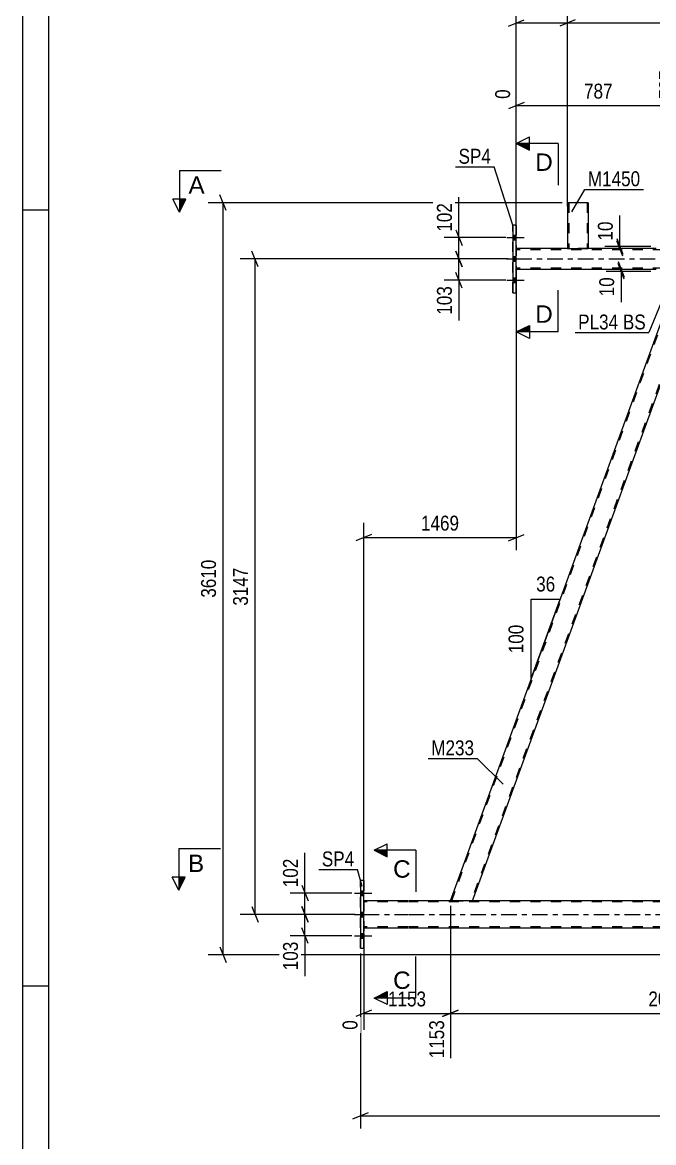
# Model space of a CAD drawing. Header units: millimetres. Extents: x 0 to 841, y 0 to 594.
# Drawn here: x 0 to 121.1, y 268 to 483.1 of the extents above; entities that cross this region are included whole.
import ezdxf

# ---------------------------------------------------------------- set-up
doc = ezdxf.new("R2010")
doc.units = ezdxf.units.MM
doc.linetypes.add('DXK_LINE_DOT2', pattern=[3.9198, 1.9599, -1.9599])
doc.linetypes.add('DXK_LINE_DOT3', pattern=[5.9187, 2.979, -0.9799, 0.9799, -0.9799])
doc.styles.add('Arial', font='ARIAL.TTF', dxfattribs={"height": 0.2})
doc.styles.add('Arial Narrow', font='ARIALN.TTF', dxfattribs={"height": 0.2})

# ---------------------------------------------------------------- blocks, each defined once
blk = doc.blocks.new('Unknown-275727060-1137')
at = {"color": 5, "linetype": 'Continuous'}
for p, q in [((0, 594), (0, 0)), ((5, 589), (5, 5)), ((5, 447), (0, 447)), ((5, 298), (0, 298))]:
    blk.add_line(p, q, dxfattribs=at)
blk = doc.blocks.new('Part-275727060-1459 - 1361')
at = {"color": 2, "linetype": 'Continuous'}
for p, q in [((82.12, 314.42), (126.09, 435.24)), ((86.38, 314.42), (128.95, 431.39))]:
    blk.add_line(p, q, dxfattribs=at)
at = {"color": 7, "linetype": 'DXK_LINE_DOT2'}
for p, q in [((82.37, 314.42), (126.49, 435.64)), ((130.24, 435.64), (86.12, 314.42)), ((126.24, 435.64), (126.09, 435.24)), ((130.5, 435.64), (126.24, 435.64)), ((128.95, 431.39), (130.5, 435.64)), ((82.12, 314.42), (86.38, 314.42)), ((82.63, 314.42), (85.86, 314.42))]:
    blk.add_line(p, q, dxfattribs=at)
blk = doc.blocks.new('Part-275727060-1475 - 1361')
at = {"color": 2, "linetype": 'Continuous'}
for p, q in [((104.59, 439.64), (94.77, 439.64)), ((121.61, 439.64), (108.59, 439.64)), ((121.61, 435.64), (94.77, 435.64))]:
    blk.add_line(p, q, dxfattribs=at)
at = {"color": 7, "linetype": 'DXK_LINE_DOT2'}
for p, q in [((94.77, 435.64), (94.77, 439.64)), ((734.44, 439.4), (94.77, 439.4)), ((108.59, 439.64), (104.59, 439.64)), ((734.44, 435.88), (94.77, 435.88)), ((94.77, 435.64), (94.77, 435.68))]:
    blk.add_line(p, q, dxfattribs=at)
at = {"color": 7, "linetype": 'DXK_LINE_DOT3'}
blk.add_line((94.77, 437.64), (734.44, 437.64), dxfattribs=at)
blk = doc.blocks.new('Part-275727060-1490 - 1361')
at = {"color": 2, "linetype": 'Continuous'}
for p, q in [((94.13, 444.14), (94.13, 444.14)), ((94.77, 444.14), (94.13, 444.14)), ((94.13, 444.14), (94.13, 431.14)), ((94.77, 444.14), (94.77, 444.14)), ((94.77, 431.14), (94.77, 444.14)), ((94.13, 431.14), (94.13, 431.14)), ((94.13, 431.14), (94.77, 431.14)), ((94.77, 431.14), (94.77, 431.14))]:
    blk.add_line(p, q, dxfattribs=at)
at = {"color": 7, "linetype": 'DXK_LINE_DOT2'}
for p, q in [((94.13, 431.14), (94.13, 444.14)), ((94.77, 444.14), (94.77, 431.14))]:
    blk.add_line(p, q, dxfattribs=at)
blk = doc.blocks.new('Part-275727060-1495 - 1361')
at = {"color": 2, "linetype": 'Continuous'}
for p, q in [((64.86, 318.28), (64.86, 318.28)), ((65.5, 318.28), (64.86, 318.28)), ((64.86, 318.28), (64.86, 305.28)), ((65.5, 318.28), (65.5, 318.28)), ((65.5, 305.28), (65.5, 318.28)), ((64.86, 305.28), (64.86, 305.28)), ((64.86, 305.28), (65.5, 305.28)), ((65.5, 305.28), (65.5, 305.28))]:
    blk.add_line(p, q, dxfattribs=at)
at = {"color": 7, "linetype": 'DXK_LINE_DOT2'}
for p, q in [((64.86, 305.28), (64.86, 318.28)), ((65.5, 318.28), (65.5, 305.28))]:
    blk.add_line(p, q, dxfattribs=at)
blk = doc.blocks.new('Bolt-275727060-1727 - 1361')
at = {"linetype": 'Continuous'}
for points in [[(65.5, 315.44), (65.5, 316.32), (64.86, 316.32), (64.86, 315.44)], [(65.5, 315.44), (65.5, 316.32), (64.86, 316.32), (64.86, 315.44)], [(65.5, 315.44), (65.5, 316.32), (64.86, 316.32), (64.86, 315.44)], [(65.5, 311.34), (65.5, 312.22), (64.86, 312.22), (64.86, 311.34)], [(65.5, 311.34), (65.5, 312.22), (64.86, 312.22), (64.86, 311.34)], [(65.5, 307.24), (65.5, 308.12), (64.86, 308.12), (64.86, 307.24)], [(65.5, 307.24), (65.5, 308.12), (64.86, 308.12), (64.86, 307.24)], [(65.5, 307.24), (65.5, 308.12), (64.86, 308.12), (64.86, 307.24)]]:
    blk.add_hatch(color=1, dxfattribs=at).paths.add_polyline_path(points)
at = {"color": 1, "linetype": 'Continuous'}
for p, q in [((64.86, 316.32), (65.5, 316.32)), ((64.86, 316.32), (65.5, 316.32)), ((64.86, 316.32), (65.5, 316.32)), ((63.7, 315.88), (67.02, 315.88)), ((63.7, 315.88), (67.02, 315.88)), ((63.7, 315.88), (67.02, 315.88)), ((64.86, 315.44), (65.5, 315.44)), ((64.86, 315.44), (65.5, 315.44)), ((64.86, 315.44), (65.5, 315.44)), ((64.86, 312.22), (65.5, 312.22)), ((64.86, 312.22), (65.5, 312.22)), ((63.7, 311.78), (67.02, 311.78)), ((63.7, 311.78), (67.02, 311.78)), ((64.86, 311.34), (65.5, 311.34)), ((64.86, 311.34), (65.5, 311.34)), ((63.7, 307.68), (67.02, 307.68)), ((63.7, 307.68), (67.02, 307.68)), ((63.7, 307.68), (67.02, 307.68)), ((64.86, 308.12), (65.5, 308.12)), ((64.86, 308.12), (65.5, 308.12)), ((64.86, 308.12), (65.5, 308.12)), ((64.86, 307.24), (65.5, 307.24)), ((64.86, 307.24), (65.5, 307.24)), ((64.86, 307.24), (65.5, 307.24))]:
    blk.add_line(p, q, dxfattribs=at)
blk = doc.blocks.new('Bolt-275727060-1728 - 1361')
at = {"linetype": 'Continuous'}
for points in [[(94.77, 441.3), (94.77, 442.18), (94.13, 442.18), (94.13, 441.3)], [(94.77, 441.3), (94.77, 442.18), (94.13, 442.18), (94.13, 441.3)], [(94.77, 441.3), (94.77, 442.18), (94.13, 442.18), (94.13, 441.3)], [(94.77, 437.2), (94.77, 438.08), (94.13, 438.08), (94.13, 437.2)], [(94.77, 437.2), (94.77, 438.08), (94.13, 438.08), (94.13, 437.2)], [(94.77, 433.1), (94.77, 433.98), (94.13, 433.98), (94.13, 433.1)], [(94.77, 433.1), (94.77, 433.98), (94.13, 433.98), (94.13, 433.1)], [(94.77, 433.1), (94.77, 433.98), (94.13, 433.98), (94.13, 433.1)]]:
    blk.add_hatch(color=1, dxfattribs=at).paths.add_polyline_path(points)
at = {"color": 1, "linetype": 'Continuous'}
for p, q in [((92.97, 441.74), (96.29, 441.74)), ((92.97, 441.74), (96.29, 441.74)), ((92.97, 441.74), (96.29, 441.74)), ((94.13, 442.18), (94.77, 442.18)), ((94.13, 442.18), (94.77, 442.18)), ((94.13, 442.18), (94.77, 442.18)), ((94.13, 441.3), (94.77, 441.3)), ((94.13, 441.3), (94.77, 441.3)), ((94.13, 441.3), (94.77, 441.3)), ((92.97, 437.64), (96.29, 437.64)), ((92.97, 437.64), (96.29, 437.64)), ((94.13, 438.08), (94.77, 438.08)), ((94.13, 438.08), (94.77, 438.08)), ((94.13, 437.2), (94.77, 437.2)), ((94.13, 437.2), (94.77, 437.2)), ((92.97, 433.54), (96.29, 433.54)), ((92.97, 433.54), (96.29, 433.54)), ((92.97, 433.54), (96.29, 433.54)), ((94.13, 433.98), (94.77, 433.98)), ((94.13, 433.98), (94.77, 433.98)), ((94.13, 433.98), (94.77, 433.98)), ((94.13, 433.1), (94.77, 433.1)), ((94.13, 433.1), (94.77, 433.1)), ((94.13, 433.1), (94.77, 433.1))]:
    blk.add_line(p, q, dxfattribs=at)
blk = doc.blocks.new('Part-275727060-1783 - 1361')
at = {"color": 2, "linetype": 'Continuous'}
for p, q in [((74.02, 314.42), (65.5, 314.42)), ((160.76, 314.42), (74.12, 314.42)), ((74.02, 309.14), (65.5, 309.14)), ((160.76, 309.14), (74.12, 309.14))]:
    blk.add_line(p, q, dxfattribs=at)
at = {"color": 7, "linetype": 'DXK_LINE_DOT2'}
for p, q in [((65.5, 314.42), (65.5, 309.14)), ((65.5, 314.42), (65.5, 314.39)), ((65.5, 314.39), (65.5, 313.94)), ((74.02, 314.18), (65.5, 314.18)), ((734.44, 314.18), (74.12, 314.18)), ((65.5, 309.14), (65.5, 313.94)), ((74.02, 309.38), (65.5, 309.38)), ((734.44, 309.38), (74.12, 309.38))]:
    blk.add_line(p, q, dxfattribs=at)
at = {"color": 7, "linetype": 'DXK_LINE_DOT3'}
for p, q in [((65.5, 311.78), (74.02, 311.78)), ((74.12, 311.78), (734.44, 311.78))]:
    blk.add_line(p, q, dxfattribs=at)
blk = doc.blocks.new('Part-275727060-6784 - 1361')
at = {"color": 2, "linetype": 'Continuous'}
for p, q in [((104.59, 448.44), (104.59, 439.64)), ((108.59, 448.44), (104.59, 448.44)), ((108.59, 448.44), (108.59, 439.64)), ((104.59, 439.64), (108.59, 439.64))]:
    blk.add_line(p, q, dxfattribs=at)
at = {"color": 7, "linetype": 'DXK_LINE_DOT2'}
for p, q in [((104.83, 448.44), (104.83, 439.64)), ((108.28, 448.44), (108.29, 448.44)), ((108.29, 448.44), (108.33, 448.44)), ((108.33, 448.44), (108.35, 448.44)), ((108.35, 448.44), (108.35, 439.64)), ((108.33, 439.64), (108.29, 439.64)), ((108.33, 439.64), (108.29, 439.64)), ((108.35, 439.64), (108.33, 439.64)), ((108.33, 439.64), (108.35, 439.64))]:
    blk.add_line(p, q, dxfattribs=at)
blk = doc.blocks.new('StraightDimension-275727060-16586 - 1361')
at = {"color": 7, "linetype": 'Continuous'}
for p, q in [((83.15, 439.14), (84.35, 436.14)), ((92.75, 437.64), (80.9, 437.64)), ((83.75, 433.54), (83.75, 437.64)), ((84.35, 432.04), (83.15, 435.04)), ((92.75, 433.54), (80.9, 433.54))]:
    blk.add_line(p, q, dxfattribs=at)
at = {"color": 0}
blk.add_wipeout([(83, 433.02), (78.8, 433.02), (78.8, 426.33), (83, 426.33)], dxfattribs=at)
at = {"color": 7, "linetype": 'Continuous'}
blk.add_line((83.75, 433.54), (83.75, 425.81), dxfattribs=at)
blk.add_line((83.75, 433.54), (83.75, 425.81), dxfattribs=at)
at = {"color": 3, "style": 'Arial Narrow'}
blk.add_text('103', height=2.863, rotation=90.0002, dxfattribs=at).set_placement((82.4, 426.93))
blk = doc.blocks.new('StraightDimension-275727060-3080 - 1361')
at = {"color": 7, "linetype": 'Continuous'}
for p, q in [((64.86, 304.28), (64.86, 270.69)), ((66.36, 273.69), (63.36, 272.49)), ((64.86, 273.09), (789.37, 273.09))]:
    blk.add_line(p, q, dxfattribs=at)
blk = doc.blocks.new('StraightDimension-275727060-3013 - 1361')
at = {"color": 7, "linetype": 'Continuous'}
for p, q in [((114.29, 437.14), (115.49, 434.14)), ((115.49, 433.74), (114.29, 436.74)), ((120.61, 435.64), (112.04, 435.64)), ((120.61, 435.24), (112.04, 435.24)), ((114.89, 435.24), (114.89, 435.64))]:
    blk.add_line(p, q, dxfattribs=at)
at = {"color": 0}
blk.add_wipeout([(114.14, 434.72), (109.94, 434.72), (109.94, 429.86), (114.14, 429.86)], dxfattribs=at)
at = {"color": 7, "linetype": 'Continuous'}
blk.add_line((114.89, 435.24), (114.89, 429.33), dxfattribs=at)
blk.add_line((114.89, 435.24), (114.89, 429.33), dxfattribs=at)
at = {"color": 3, "style": 'Arial Narrow'}
blk.add_text('10', height=2.863, rotation=90.0002, dxfattribs=at).set_placement((113.54, 430.46))
blk = doc.blocks.new('StraightDimension-275727060-16350 - 1361')
at = {"color": 7, "linetype": 'Continuous'}
for p, q in [((104.59, 447.78), (104.59, 494.22)), ((155.67, 448.48), (155.67, 491.55)), ((106.09, 483.54), (103.09, 482.34)), ((104.59, 482.94), (155.67, 482.94)), ((154.17, 482.34), (157.17, 483.54))]:
    blk.add_line(p, q, dxfattribs=at)
at = {"color": 0, "linetype": 'Continuous'}
blk.add_wipeout([(155.07, 492.15), (150.87, 492.15), (150.87, 483.64), (155.07, 483.64)], dxfattribs=at)
at = {"color": 0}
blk.add_wipeout([(134.38, 483.69), (134.38, 487.89), (125.87, 487.89), (125.87, 483.69)], dxfattribs=at)
at = {"color": 3, "linetype": 'Continuous', "style": 'Arial Narrow'}
blk.add_text('1522', height=2.863, rotation=90.0002, dxfattribs=at).set_placement((154.47, 484.24))
at = {"color": 3, "style": 'Arial Narrow'}
blk.add_text('1277', height=2.863, dxfattribs=at).set_placement((126.47, 484.29))
blk = doc.blocks.new('StraightDimension-275727060-3041 - 1361')
at = {"color": 7, "linetype": 'Continuous'}
for p, q in [((114.03, 441.54), (115.23, 438.54)), ((115.23, 438.14), (114.03, 441.14)), ((120.61, 440.04), (111.78, 440.04)), ((120.61, 439.64), (111.78, 439.64)), ((114.63, 439.64), (114.63, 440.04))]:
    blk.add_line(p, q, dxfattribs=at)
at = {"color": 0}
blk.add_wipeout([(113.88, 445.42), (109.68, 445.42), (109.68, 440.57), (113.88, 440.57)], dxfattribs=at)
at = {"color": 7, "linetype": 'Continuous'}
blk.add_line((114.63, 440.04), (114.63, 445.95), dxfattribs=at)
blk.add_line((114.63, 440.04), (114.63, 445.95), dxfattribs=at)
at = {"color": 3, "style": 'Arial Narrow'}
blk.add_text('10', height=2.863, rotation=90.0002, dxfattribs=at).set_placement((113.28, 441.17))
blk = doc.blocks.new('StraightDimension-275727060-2317 - 1361')
at = {"color": 7, "linetype": 'Continuous'}
for p, q in [((126.24, 436.64), (126.24, 473.85)), ((94.77, 440.64), (94.77, 470.19)), ((96.27, 467.67), (93.27, 466.47)), ((94.77, 467.07), (126.24, 467.07)), ((124.74, 466.47), (127.74, 467.67))]:
    blk.add_line(p, q, dxfattribs=at)
at = {"color": 0, "linetype": 'Continuous'}
for points in [[(125.64, 474.45), (121.44, 474.45), (121.44, 467.77), (125.64, 467.77)], [(94.17, 470.79), (89.97, 470.79), (89.97, 467.77), (94.17, 467.77)]]:
    blk.add_wipeout(points, dxfattribs=at)
at = {"color": 0}
blk.add_wipeout([(113.85, 467.82), (113.85, 472.02), (107.16, 472.02), (107.16, 467.82)], dxfattribs=at)
at = {"color": 3, "linetype": 'Continuous', "style": 'Arial Narrow'}
for s, height, p in [('787', 2.863, (125.04, 468.37)), ('0', 2.86, (93.57, 468.37))]:
    blk.add_text(s, height=height, rotation=90.0002, dxfattribs=at).set_placement(p)
at = {"color": 3, "style": 'Arial Narrow'}
blk.add_text('787', height=2.863, dxfattribs=at).set_placement((107.76, 468.42))
blk = doc.blocks.new('StraightDimension-275727060-2651 - 1361')
at = {"color": 7, "linetype": 'Continuous'}
for p, q in [((82.12, 313.42), (82.12, 284.16)), ((165.41, 313.42), (165.41, 284.16)), ((83.62, 293.37), (80.62, 292.17)), ((82.12, 292.77), (165.41, 292.77)), ((163.91, 292.17), (166.91, 293.37))]:
    blk.add_line(p, q, dxfattribs=at)
at = {"color": 0}
blk.add_wipeout([(128.02, 293.52), (128.02, 297.72), (119.51, 297.72), (119.51, 293.52)], dxfattribs=at)
at = {"color": 0, "linetype": 'Continuous'}
blk.add_wipeout([(164.81, 292.07), (160.61, 292.07), (160.61, 283.56), (164.81, 283.56)], dxfattribs=at)
at = {"color": 3, "style": 'Arial Narrow'}
blk.add_text('2082', height=2.863, dxfattribs=at).set_placement((120.11, 294.12))
at = {"color": 3, "linetype": 'Continuous', "style": 'Arial Narrow'}
blk.add_text('3235', height=2.863, rotation=90.0002, dxfattribs=at).set_placement((164.21, 284.16))
blk = doc.blocks.new('StraightDimension-275727060-16351 - 1361')
at = {"color": 7, "linetype": 'Continuous'}
for p, q in [((104.59, 447.78), (104.59, 494.22)), ((94.77, 440.64), (94.77, 486.07)), ((93.27, 482.34), (96.27, 483.54)), ((94.77, 482.94), (104.59, 482.94)), ((106.09, 483.54), (103.09, 482.34))]:
    blk.add_line(p, q, dxfattribs=at)
at = {"color": 0, "linetype": 'Continuous'}
blk.add_wipeout([(94.17, 486.67), (89.97, 486.67), (89.97, 483.64), (94.17, 483.64)], dxfattribs=at)
at = {"color": 0}
blk.add_wipeout([(103.02, 483.69), (103.02, 487.89), (96.34, 487.89), (96.34, 483.69)], dxfattribs=at)
at = {"color": 3, "linetype": 'Continuous', "style": 'Arial Narrow'}
blk.add_text('0', height=2.86, rotation=90.0002, dxfattribs=at).set_placement((93.57, 484.24))
at = {"color": 0, "linetype": 'Continuous'}
blk.add_wipeout([(103.99, 494.82), (99.79, 494.82), (99.79, 488.14), (103.99, 488.14)], dxfattribs=at)
at = {"color": 3, "linetype": 'Continuous', "style": 'Arial Narrow'}
blk.add_text('245', height=2.863, rotation=90.0002, dxfattribs=at).set_placement((103.39, 488.74))
at = {"color": 3, "style": 'Arial Narrow'}
blk.add_text('245', height=2.863, dxfattribs=at).set_placement((96.94, 484.29))
blk = doc.blocks.new('StraightDimension-275727060-2641 - 1361')
at = {"color": 7, "linetype": 'Continuous'}
for p, q in [((82.12, 313.42), (82.12, 284.16)), ((65.5, 308.14), (65.5, 289.64)), ((67, 293.37), (64, 292.17)), ((65.5, 292.77), (82.12, 292.77)), ((80.62, 292.17), (83.62, 293.37))]:
    blk.add_line(p, q, dxfattribs=at)
at = {"color": 0}
blk.add_wipeout([(78.06, 293.52), (78.06, 297.72), (69.55, 297.72), (69.55, 293.52)], dxfattribs=at)
at = {"color": 0, "linetype": 'Continuous'}
for points in [[(64.9, 292.07), (60.7, 292.07), (60.7, 289.04), (64.9, 289.04)], [(81.52, 292.07), (77.32, 292.07), (77.32, 283.56), (81.52, 283.56)]]:
    blk.add_wipeout(points, dxfattribs=at)
at = {"color": 3, "style": 'Arial Narrow'}
blk.add_text('1153', height=2.863, dxfattribs=at).set_placement((70.15, 294.12))
at = {"color": 3, "linetype": 'Continuous', "style": 'Arial Narrow'}
for s, height, p in [('0', 2.86, (64.3, 289.64)), ('1153', 2.863, (80.92, 284.16))]:
    blk.add_text(s, height=height, rotation=90.0002, dxfattribs=at).set_placement(p)
blk = doc.blocks.new('StraightDimension-275727060-2723 - 1361')
at = {"color": 7, "linetype": 'Continuous'}
for p, q in [((94.77, 434.64), (94.77, 381.73)), ((65.5, 315.42), (65.5, 386.98)), ((67, 384.73), (64, 383.53)), ((65.5, 384.13), (94.77, 384.13)), ((93.27, 383.53), (96.27, 384.73))]:
    blk.add_line(p, q, dxfattribs=at)
at = {"color": 0}
blk.add_wipeout([(84.39, 384.88), (84.39, 389.08), (75.88, 389.08), (75.88, 384.88)], dxfattribs=at)
at = {"color": 3, "style": 'Arial Narrow'}
blk.add_text('1469', height=2.863, dxfattribs=at).set_placement((76.48, 385.48))
blk = doc.blocks.new('AngleDimension-275727060-2833 - 1361')
at = {"color": 7, "linetype": 'Continuous'}
for p, q in [((97.64, 372.28), (103.18, 372.28)), ((97.64, 357.06), (103.18, 372.28)), ((97.64, 357.06), (97.64, 372.28)), ((99.78, 362.94), (103.18, 372.28))]:
    blk.add_line(p, q, dxfattribs=at)
at = {"color": 0}
for points in [[(102.83, 373.18), (102.83, 377.38), (97.98, 377.38), (97.98, 373.18)], [(96.74, 368.01), (92.54, 368.01), (92.54, 361.33), (96.74, 361.33)]]:
    blk.add_wipeout(points, dxfattribs=at)
at = {"color": 3, "style": 'Arial Narrow'}
blk.add_text('36', height=2.863, dxfattribs=at).set_placement((98.58, 373.78))
blk.add_text('100', height=2.863, rotation=90.0002, dxfattribs=at).set_placement((96.14, 361.93))
blk = doc.blocks.new('StraightDimension-275727060-2882 - 1361')
at = {"color": 7, "linetype": 'Continuous'}
for p, q in [((45.23, 436.14), (44.03, 439.14)), ((93.13, 437.64), (41.78, 437.64)), ((44.63, 311.78), (44.63, 437.64)), ((44.03, 313.28), (45.23, 310.28)), ((63.86, 311.78), (41.78, 311.78))]:
    blk.add_line(p, q, dxfattribs=at)
at = {"color": 0}
blk.add_wipeout([(43.88, 378.97), (39.68, 378.97), (39.68, 370.46), (43.88, 370.46)], dxfattribs=at)
at = {"color": 3, "style": 'Arial Narrow'}
blk.add_text('3147', height=2.863, rotation=90.0002, dxfattribs=at).set_placement((43.28, 371.06))
blk = doc.blocks.new('StraightDimension-275727060-2950 - 1361')
at = {"color": 7, "linetype": 'Continuous'}
for p, q in [((39.09, 446.94), (37.89, 449.94)), ((103.59, 448.44), (35.64, 448.44)), ((38.49, 304.05), (38.49, 448.44)), ((37.89, 305.55), (39.09, 302.55)), ((159.76, 304.05), (35.64, 304.05))]:
    blk.add_line(p, q, dxfattribs=at)
at = {"color": 0}
blk.add_wipeout([(37.74, 380.5), (33.54, 380.5), (33.54, 371.99), (37.74, 371.99)], dxfattribs=at)
at = {"color": 3, "style": 'Arial Narrow'}
blk.add_text('3610', height=2.863, rotation=90.0002, dxfattribs=at).set_placement((37.14, 372.59))
blk = doc.blocks.new('StraightDimension-275727060-16585 - 1361')
at = {"color": 7, "linetype": 'Continuous'}
for p, q in [((83.15, 443.24), (84.35, 440.24)), ((92.75, 441.74), (80.9, 441.74)), ((83.75, 437.64), (83.75, 441.74)), ((84.35, 436.14), (83.15, 439.14)), ((92.75, 437.64), (80.9, 437.64))]:
    blk.add_line(p, q, dxfattribs=at)
at = {"color": 0}
blk.add_wipeout([(83, 448.95), (78.8, 448.95), (78.8, 442.27), (83, 442.27)], dxfattribs=at)
at = {"color": 7, "linetype": 'Continuous'}
blk.add_line((83.75, 441.74), (83.75, 449.48), dxfattribs=at)
blk.add_line((83.75, 441.74), (83.75, 449.48), dxfattribs=at)
at = {"color": 3, "style": 'Arial Narrow'}
blk.add_text('102', height=2.863, rotation=90.0002, dxfattribs=at).set_placement((82.4, 442.87))
blk = doc.blocks.new('StraightDimension-275727060-16612 - 1361')
at = {"color": 7, "linetype": 'Continuous'}
for p, q in [((53.62, 317.38), (54.82, 314.38)), ((63.22, 315.88), (51.37, 315.88)), ((54.22, 311.78), (54.22, 315.88)), ((54.82, 310.28), (53.62, 313.28)), ((63.22, 311.78), (51.37, 311.78))]:
    blk.add_line(p, q, dxfattribs=at)
at = {"color": 0}
blk.add_wipeout([(53.47, 323.09), (49.27, 323.09), (49.27, 316.41), (53.47, 316.41)], dxfattribs=at)
at = {"color": 7, "linetype": 'Continuous'}
blk.add_line((54.22, 315.88), (54.22, 323.62), dxfattribs=at)
blk.add_line((54.22, 315.88), (54.22, 323.62), dxfattribs=at)
at = {"color": 3, "style": 'Arial Narrow'}
blk.add_text('102', height=2.863, rotation=90.0002, dxfattribs=at).set_placement((52.87, 317.01))
blk = doc.blocks.new('StraightDimension-275727060-16613 - 1361')
at = {"color": 7, "linetype": 'Continuous'}
for p, q in [((53.62, 313.28), (54.82, 310.28)), ((63.22, 311.78), (51.37, 311.78)), ((54.22, 307.68), (54.22, 311.78)), ((63.22, 307.68), (51.37, 307.68)), ((54.82, 306.18), (53.62, 309.18))]:
    blk.add_line(p, q, dxfattribs=at)
at = {"color": 0}
blk.add_wipeout([(53.47, 307.16), (49.27, 307.16), (49.27, 300.47), (53.47, 300.47)], dxfattribs=at)
at = {"color": 7, "linetype": 'Continuous'}
blk.add_line((54.22, 307.68), (54.22, 299.95), dxfattribs=at)
blk.add_line((54.22, 307.68), (54.22, 299.95), dxfattribs=at)
at = {"color": 3, "style": 'Arial Narrow'}
blk.add_text('103', height=2.863, rotation=90.0002, dxfattribs=at).set_placement((52.87, 301.07))
blk = doc.blocks.new('Mark-275727060-1455 - 1361')
at = {"color": 0}
blk.add_wipeout([(86.68, 342.33), (86.68, 345.33), (78.45, 345.33), (78.45, 342.33)], dxfattribs=at)
blk.add_wipeout([(86.68, 342.33), (86.68, 345.33), (78.45, 345.33), (78.45, 342.33)], dxfattribs=at)
at = {"color": 30, "linetype": 'Continuous'}
for p in [(77.85, 341.73), (92.23, 336.78)]:
    blk.add_line(p, (87.28, 341.73), dxfattribs=at)
at = {"color": 3, "style": 'Arial Narrow'}
blk.add_text('M233', height=2.863, dxfattribs=at).set_placement((78.45, 342.33))
blk = doc.blocks.new('Mark-275727060-1486 - 1361')
at = {"color": 0}
blk.add_wipeout([(89.9, 455.92), (89.9, 458.92), (83.69, 458.92), (83.69, 455.92)], dxfattribs=at)
blk.add_wipeout([(89.9, 455.92), (89.9, 458.92), (83.69, 458.92), (83.69, 455.92)], dxfattribs=at)
at = {"color": 30, "linetype": 'Continuous'}
for p in [(83.09, 455.32), (94.13, 444.14)]:
    blk.add_line(p, (90.5, 455.32), dxfattribs=at)
at = {"color": 3, "style": 'Arial Narrow'}
blk.add_text('SP4', height=2.863, dxfattribs=at).set_placement((83.69, 455.92))
blk = doc.blocks.new('Mark-275727060-1491 - 1361')
at = {"color": 0}
blk.add_wipeout([(63.67, 321.01), (63.67, 324.01), (57.46, 324.01), (57.46, 321.01)], dxfattribs=at)
blk.add_wipeout([(63.67, 321.01), (63.67, 324.01), (57.46, 324.01), (57.46, 321.01)], dxfattribs=at)
at = {"color": 30, "linetype": 'Continuous'}
for p in [(56.86, 320.41), (65.21, 317.15)]:
    blk.add_line(p, (64.27, 320.41), dxfattribs=at)
at = {"color": 3, "style": 'Arial Narrow'}
blk.add_text('SP4', height=2.863, dxfattribs=at).set_placement((57.46, 321.01))
blk = doc.blocks.new('SectionMark-275727060-3168 - 1361')
at = {"color": 6, "linetype": 'Continuous'}
for p, q in [((30.11, 454.64), (30.11, 446.64)), ((30.11, 446.64), (28.86, 449.14))]:
    blk.add_line(p, q, dxfattribs=at)
at = {"color": 0, "linetype": 'Continuous'}
blk.add_wipeout([(34.97, 450.14), (34.97, 453.64), (31.86, 453.64), (31.86, 450.14)], dxfattribs=at)
at = {"linetype": 'Continuous'}
blk.add_hatch(color=6, dxfattribs=at).paths.add_polyline_path([(30.11, 449.14), (31.36, 449.14), (30.11, 446.64)])
at = {"color": 6, "linetype": 'Continuous'}
for p, q in [((30.11, 454.64), (38.11, 454.64)), ((31.36, 449.14), (28.86, 449.14)), ((30.11, 446.64), (31.36, 449.14))]:
    blk.add_line(p, q, dxfattribs=at)
at = {"color": 3, "linetype": 'Continuous', "style": 'Arial'}
blk.add_text('A', height=3.34, dxfattribs=at).set_placement((31.86, 450.14))
blk = doc.blocks.new('SectionMark-275727060-3162 - 1361')
at = {"linetype": 'Continuous'}
for points in [[(97.27, 459.8), (97.27, 458.55), (94.77, 459.8)], [(97.27, 424.88), (97.27, 423.63), (94.77, 423.63)]]:
    blk.add_hatch(color=6, dxfattribs=at).paths.add_polyline_path(points)
at = {"color": 6, "linetype": 'Continuous'}
for p, q in [((94.77, 459.8), (97.27, 461.05)), ((97.27, 458.55), (97.27, 461.05)), ((102.77, 459.8), (94.77, 459.8)), ((94.77, 459.8), (97.27, 458.55)), ((94.77, 423.63), (97.27, 424.88)), ((97.27, 424.88), (97.27, 422.38)), ((102.77, 423.63), (94.77, 423.63)), ((97.27, 422.38), (94.77, 423.63))]:
    blk.add_line(p, q, dxfattribs=at)
at = {"color": 0, "linetype": 'Continuous'}
for points in [[(101.77, 454.55), (101.77, 458.05), (98.4, 458.05), (98.4, 454.55)], [(101.77, 425.38), (101.77, 428.88), (98.4, 428.88), (98.4, 425.38)]]:
    blk.add_wipeout(points, dxfattribs=at)
at = {"color": 6, "linetype": 'Continuous'}
for p, q in [((102.77, 459.8), (102.77, 451.8)), ((102.77, 423.63), (102.77, 431.63))]:
    blk.add_line(p, q, dxfattribs=at)
at = {"color": 3, "linetype": 'Continuous', "style": 'Arial'}
for p in [(98.4, 454.55), (98.4, 425.38)]:
    blk.add_text('D', height=3.34, dxfattribs=at).set_placement(p)
blk = doc.blocks.new('SectionMark-275727060-3164 - 1361')
at = {"linetype": 'Continuous'}
for points in [[(70, 324.09), (70, 322.84), (67.5, 324.09)], [(70, 296.98), (70, 295.73), (67.5, 295.73)]]:
    blk.add_hatch(color=6, dxfattribs=at).paths.add_polyline_path(points)
at = {"color": 6, "linetype": 'Continuous'}
for p, q in [((67.5, 324.09), (70, 325.34)), ((70, 322.84), (70, 325.34)), ((75.5, 324.09), (67.5, 324.09)), ((67.5, 324.09), (70, 322.84)), ((67.5, 295.73), (70, 296.98)), ((70, 296.98), (70, 294.48)), ((75.5, 295.73), (67.5, 295.73)), ((70, 294.48), (67.5, 295.73))]:
    blk.add_line(p, q, dxfattribs=at)
at = {"color": 0, "linetype": 'Continuous'}
for points in [[(74.5, 318.84), (74.5, 322.34), (71.13, 322.34), (71.13, 318.84)], [(74.5, 297.48), (74.5, 300.98), (71.13, 300.98), (71.13, 297.48)]]:
    blk.add_wipeout(points, dxfattribs=at)
at = {"color": 6, "linetype": 'Continuous'}
for p, q in [((75.5, 324.09), (75.5, 316.09)), ((75.5, 295.73), (75.5, 303.73))]:
    blk.add_line(p, q, dxfattribs=at)
at = {"color": 3, "linetype": 'Continuous', "style": 'Arial'}
for p in [(71.13, 318.84), (71.13, 297.48)]:
    blk.add_text('C', height=3.34, dxfattribs=at).set_placement(p)
blk = doc.blocks.new('SectionMark-275727060-3166 - 1361')
at = {"color": 6, "linetype": 'Continuous'}
for p, q in [((30.01, 324.42), (30.01, 316.42)), ((30.01, 316.42), (28.76, 318.92))]:
    blk.add_line(p, q, dxfattribs=at)
at = {"color": 0, "linetype": 'Continuous'}
blk.add_wipeout([(34.87, 319.92), (34.87, 323.42), (31.76, 323.42), (31.76, 319.92)], dxfattribs=at)
at = {"linetype": 'Continuous'}
blk.add_hatch(color=6, dxfattribs=at).paths.add_polyline_path([(30.01, 318.92), (31.26, 318.92), (30.01, 316.42)])
at = {"color": 6, "linetype": 'Continuous'}
for p, q in [((30.01, 324.42), (38.01, 324.42)), ((31.26, 318.92), (28.76, 318.92)), ((30.01, 316.42), (31.26, 318.92))]:
    blk.add_line(p, q, dxfattribs=at)
at = {"color": 3, "linetype": 'Continuous', "style": 'Arial'}
blk.add_text('B', height=3.34, dxfattribs=at).set_placement((31.76, 319.92))
blk = doc.blocks.new('MarkSet-275727060-3236 - 1361')
at = {"color": 0}
blk.add_wipeout([(114.32, 424.1), (114.32, 427.1), (106.64, 427.1), (106.64, 424.1)], dxfattribs=at)
blk.add_wipeout([(114.32, 424.1), (114.32, 427.1), (106.64, 427.1), (106.64, 424.1)], dxfattribs=at)
blk.add_wipeout([(119.6, 424.1), (119.6, 427.1), (115.22, 427.1), (115.22, 424.1)], dxfattribs=at)
blk.add_wipeout([(119.6, 424.1), (119.6, 427.1), (115.22, 427.1), (115.22, 424.1)], dxfattribs=at)
at = {"color": 30, "linetype": 'Continuous'}
for p in [(125.41, 436.1), (106.04, 423.5)]:
    blk.add_line(p, (120.2, 423.5), dxfattribs=at)
at = {"color": 3, "style": 'Arial Narrow'}
for s, p in [('PL34', (106.64, 424.1)), ('BS', (115.22, 424.1))]:
    blk.add_text(s, height=2.863, dxfattribs=at).set_placement(p)
blk = doc.blocks.new('Mark-275727060-15029 - 1361')
at = {"color": 0}
blk.add_wipeout([(118.55, 451.6), (118.55, 454.6), (108.5, 454.6), (108.5, 451.6)], dxfattribs=at)
blk.add_wipeout([(118.55, 451.6), (118.55, 454.6), (108.5, 454.6), (108.5, 451.6)], dxfattribs=at)
at = {"color": 30, "linetype": 'Continuous'}
for p, q in [((105.4, 446.67), (107.9, 451)), ((107.9, 451), (119.15, 451))]:
    blk.add_line(p, q, dxfattribs=at)
at = {"color": 3, "style": 'Arial Narrow'}
blk.add_text('M1450', height=2.863, dxfattribs=at).set_placement((108.5, 451.6))

msp = doc.modelspace()

# ---------------------------------------------------------------- block references
for name in ['Unknown-275727060-1137', 'Part-275727060-6784 - 1361', 'Part-275727060-1490 - 1361', 'Bolt-275727060-1728 - 1361', 'Part-275727060-1475 - 1361', 'Part-275727060-1459 - 1361', 'Bolt-275727060-1727 - 1361', 'Part-275727060-1495 - 1361', 'Part-275727060-1783 - 1361']:
    msp.add_blockref(name, (0, 0))

# ---------------------------------------------------------------- next in the draw order: block references
for name in ['StraightDimension-275727060-16350 - 1361', 'StraightDimension-275727060-16586 - 1361']:
    msp.add_blockref(name, (0, 0))

# ---------------------------------------------------------------- next in the draw order: block references
msp.add_blockref('StraightDimension-275727060-3080 - 1361', (0, 0))

# ---------------------------------------------------------------- next in the draw order: block references
for name in ['StraightDimension-275727060-3013 - 1361', 'StraightDimension-275727060-2723 - 1361', 'StraightDimension-275727060-2651 - 1361']:
    msp.add_blockref(name, (0, 0))

# ---------------------------------------------------------------- next in the draw order: block references
for name in ['StraightDimension-275727060-3041 - 1361', 'AngleDimension-275727060-2833 - 1361', 'StraightDimension-275727060-2641 - 1361']:
    msp.add_blockref(name, (0, 0))

# ---------------------------------------------------------------- next in the draw order: block references
msp.add_blockref('StraightDimension-275727060-2317 - 1361', (0, 0))

# ---------------------------------------------------------------- next in the draw order: block references
for name in ['StraightDimension-275727060-16351 - 1361', 'StraightDimension-275727060-2882 - 1361']:
    msp.add_blockref(name, (0, 0))

# ---------------------------------------------------------------- next in the draw order: block references
msp.add_blockref('StraightDimension-275727060-2950 - 1361', (0, 0))

# ---------------------------------------------------------------- next in the draw order: block references
for name in ['StraightDimension-275727060-16585 - 1361', 'MarkSet-275727060-3236 - 1361', 'Mark-275727060-1455 - 1361', 'SectionMark-275727060-3164 - 1361', 'StraightDimension-275727060-16612 - 1361']:
    msp.add_blockref(name, (0, 0))

# ---------------------------------------------------------------- next in the draw order: block references
for name in ['Mark-275727060-1486 - 1361', 'Mark-275727060-1491 - 1361', 'StraightDimension-275727060-16613 - 1361']:
    msp.add_blockref(name, (0, 0))

# ---------------------------------------------------------------- next in the draw order: block references
for name in ['SectionMark-275727060-3168 - 1361', 'SectionMark-275727060-3166 - 1361']:
    msp.add_blockref(name, (0, 0))

# ---------------------------------------------------------------- next in the draw order: block references
for name in ['SectionMark-275727060-3162 - 1361', 'Mark-275727060-15029 - 1361']:
    msp.add_blockref(name, (0, 0))

doc.saveas('drawing.dxf')
